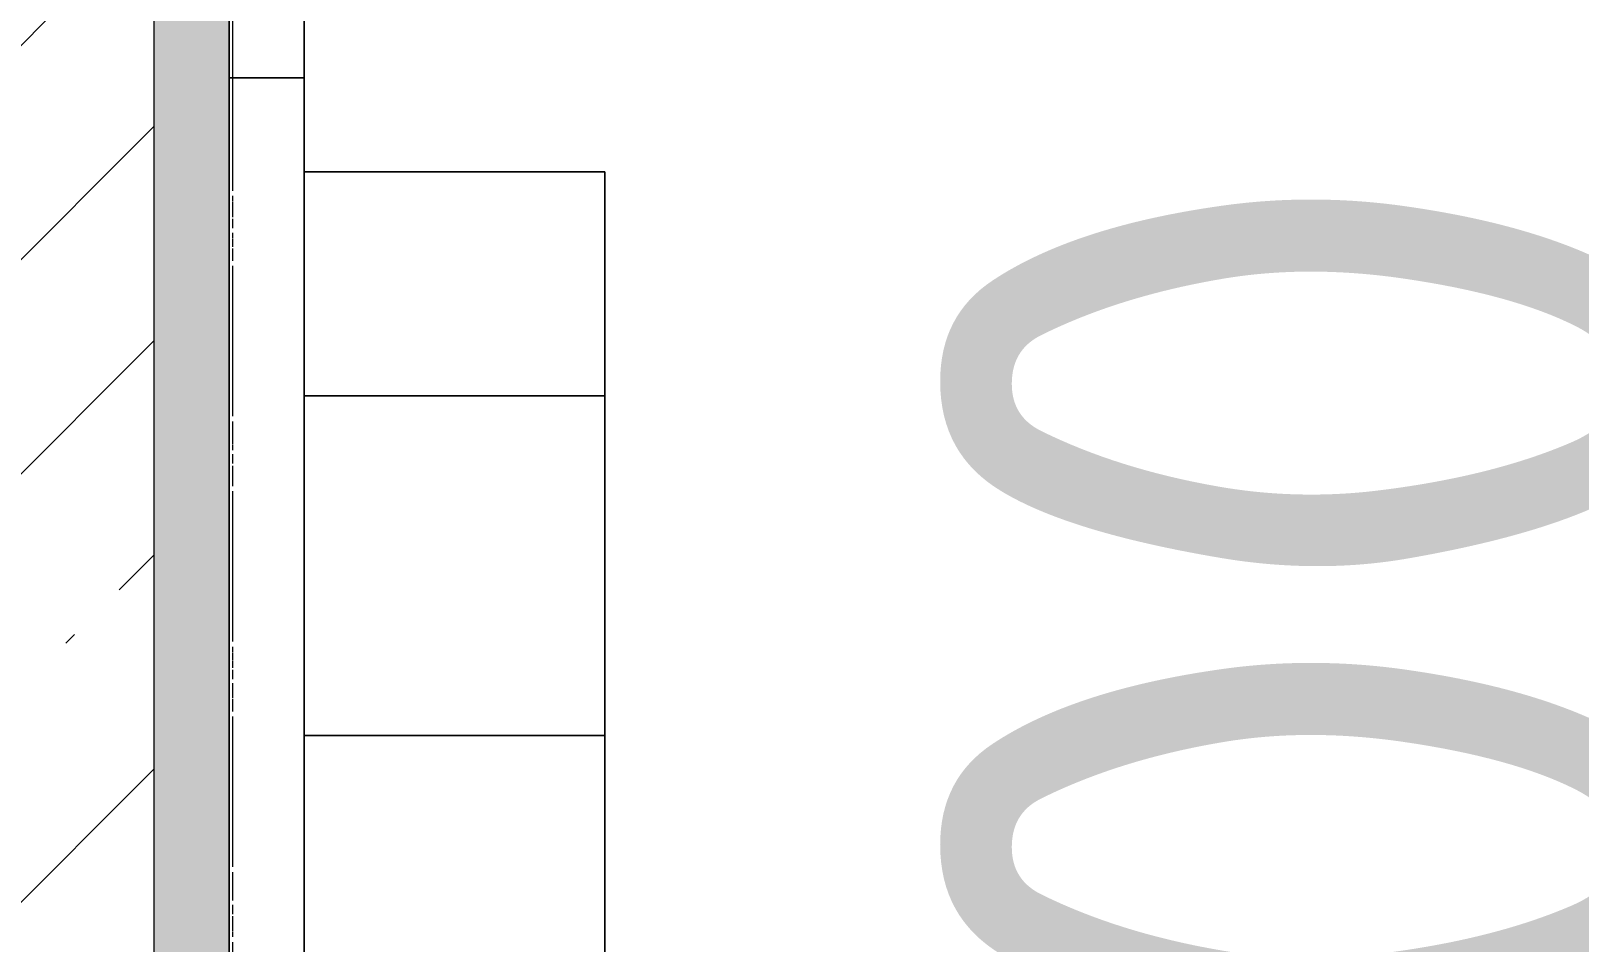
# Model space of a CAD drawing. Header units: millimetres. Extents: x 81494 to 296443, y -8553 to 29000.
# Drawn here: x 100767.2 to 101179.4, y 18524.5 to 18767 of the extents above; entities that cross this region are included whole.
import ezdxf

# ---------------------------------------------------------------- set-up
doc = ezdxf.new("R2010")
doc.units = ezdxf.units.MM
for name, color, linetype, lineweight in [('A-ANNO-DIMS', 7, 'Continuous', 9), ('A-ANNO-DIMS-100', 7, 'Continuous', 9), ('A-WALL', 7, 'Continuous', 9), ('I-WALL', 7, 'Continuous', 9)]:
    doc.layers.add(name, color=color, linetype=linetype, lineweight=lineweight)
for name, color, linetype, lineweight, true_color in [('A-WALL-1', 9, 'Continuous', 9, 0x808080), ('A-WALL-FNSH-1', 9, 'Continuous', 9, 0x808080), ('I-FURN-1', 9, 'Continuous', 9, 0x808080)]:
    doc.layers.add(name, color=color, linetype=linetype, lineweight=lineweight, true_color=true_color)
doc.styles.add('ISOCPEUR_1', font='isocpeur.ttf', dxfattribs={"width": 0.9, "height": 200})
doc.dimstyles.new('ISO-2_0_0_9К_Средний_округл2', dxfattribs={"dimscale": 304.8, "dimtxt": 199.196235, "dimasz": 0.492126, "dimexe": 0.393701, "dimexo": 0, "dimgap": 0, "dimtad": 1, "dimdec": 0, "dimrnd": 10, "dimzin": 0, "dimdsep": 46, "dimtxsty": 'ISOCPEUR_1', "dimblk1": 'OBLIQUE', "dimblk2": 'OBLIQUE', "dimsah": 1, "dimcen": 0.09, "dimdle": 0.393701, "dimazin": 0, "dimtfac": 1, "dimtdec": 4, "dimtix": 1, "dimtmove": 0, "dimatfit": 3, "dimfxl": 1, "dimtvp": 1, "dimtolj": 1, "dimtzin": 0, "dimarcsym": 2})

# ---------------------------------------------------------------- blocks, each defined once
blk = doc.blocks.new('Бизиборд лего - бизиборд 1_21б-32328682-План расстановки мебели и оборудования 1 этажа в осях 23_1-33')
at = {"layer": 'I-FURN-1'}
for p, q in [((675, 100), (525, 100)), ((525, 100), (525, 20)), ((525, 20), (525, 100)), ((525, 100), (675, 100)), ((675, 100), (584.63, 100)), ((584.63, 100), (584.63, 20)), ((584.63, 20), (584.63, 100)), ((584.63, 100), (675, 100)), ((675, 20), (675, 100)), ((675, 100), (675, 20)), ((935, 100), (675, 100)), ((675, 100), (935, 100)), ((500, 20), (0, 20)), ((475, 20), (500, 20)), ((1000, 20), (500, 20)), ((500, 20), (500, 0)), ((500, 0), (500, 20)), ((500, 20), (525, 20)), ((500, 0), (500, 20)), ((500, 20), (500, 0)), ((525, 20), (530, 20)), ((530, 20), (525, 20)), ((525, 20), (530, 20)), ((530, 20), (550, 20)), ((540, 20), (530, 20)), ((530, 20), (550, 20)), ((550, 20), (530, 20)), ((530, 20), (550, 20)), ((532.93, 20), (530, 20)), ((530, 20), (532.93, 20)), ((542.59, 20), (530, 20)), ((530, 20), (550, 20)), ((547.07, 20), (530, 20)), ((530, 20), (531.34, 20)), ((550, 20), (530, 20)), ((530, 20), (542.59, 20)), ((550, 20), (530, 20)), ((530, 20), (550, 20)), ((550, 20), (530, 20)), ((530, 20), (530.34, 20)), ((548.66, 20), (530, 20)), ((530, 20), (550, 20)), ((550, 20), (530, 20)), ((530, 20), (530.34, 20)), ((530.34, 20), (530, 20)), ((530, 20), (550, 20)), ((550, 20), (530, 20)), ((530, 20), (550, 20)), ((550, 20), (530, 20)), ((530, 20), (550, 20)), ((532.93, 20), (530, 20)), ((530, 20), (550, 20)), ((550, 20), (530, 20)), ((530, 20), (550, 20)), ((550, 20), (530, 20)), ((530, 20), (530.34, 20)), ((550, 20), (530, 20)), ((530, 20), (550, 20)), ((530.34, 20), (530, 20)), ((530, 20), (550, 20)), ((550, 20), (530, 20)), ((530, 20), (550, 20)), ((537.41, 20), (530, 20)), ((530, 20), (530.34, 20)), ((530.34, 20), (530, 20)), ((530, 20), (532.93, 20)), ((530.34, 20), (530, 20)), ((530, 20), (550, 20)), ((550, 20), (530, 20)), ((530, 20), (550, 20)), ((550, 20), (530, 20)), ((530, 20), (530.34, 20)), ((545, 20), (530, 20)), ((530, 20), (532.93, 20)), ((537.41, 20), (530, 20)), ((530, 20), (550, 20)), ((550, 20), (530, 20)), ((530.34, 20), (532.93, 20)), ((530.34, 20), (535, 20)), ((535, 20), (530.34, 20)), ((530.34, 20), (550, 20)), ((550, 20), (530.34, 20)), ((530.34, 20), (532.93, 20)), ((537.41, 20), (530.34, 20)), ((532.93, 20), (530.34, 20)), ((530.34, 20), (531.34, 20)), ((531.34, 20), (537.09, 20)), ((537.09, 20), (531.34, 20)), ((531.34, 20), (537.09, 20)), ((531.34, 20), (550, 20)), ((531.34, 20), (532.93, 20)), ((537.41, 20), (532.93, 20)), ((532.93, 20), (535, 20)), ((532.93, 20), (542.59, 20)), ((550, 20), (532.93, 20)), ((532.93, 20), (537.41, 20)), ((532.93, 20), (547.07, 20)), ((537.41, 20), (532.93, 20)), ((532.93, 20), (537.41, 20)), ((532.93, 20), (550, 20)), ((535, 20), (540, 20)), ((535, 20), (540, 20)), ((540, 20), (535, 20)), ((537.41, 20), (545, 20)), ((545, 20), (537.41, 20)), ((537.41, 20), (545, 20)), ((540, 20), (537.41, 20)), ((542.59, 20), (537.41, 20)), ((537.41, 20), (548.66, 20)), ((542.59, 20), (537.41, 20)), ((550, 20), (537.41, 20)), ((537.41, 20), (542.59, 20)), ((550, 20), (537.41, 20)), ((550, 20), (540, 20)), ((545, 20), (540, 20)), ((540, 20), (548.66, 20)), ((540, 20), (547.07, 20)), ((542.59, 20), (540, 20)), ((545, 20), (542.59, 20)), ((542.59, 20), (550, 20)), ((542.59, 20), (548.66, 20)), ((545, 20), (542.59, 20)), ((545, 20), (542.59, 20)), ((545, 20), (542.59, 20)), ((542.59, 20), (549.66, 20)), ((547.07, 20), (545, 20)), ((549.66, 20), (545, 20)), ((547.07, 20), (545, 20)), ((547.07, 20), (545, 20)), ((547.07, 20), (545, 20)), ((550, 20), (545, 20)), ((545.36, 20), (548.66, 20)), ((548.66, 20), (545.36, 20)), ((545.36, 20), (548.66, 20)), ((549.66, 20), (547.07, 20)), ((550, 20), (547.07, 20)), ((547.07, 20), (549.66, 20)), ((550, 20), (547.07, 20)), ((549.66, 20), (547.07, 20)), ((548.66, 20), (547.07, 20)), ((547.07, 20), (548.66, 20)), ((548.66, 20), (550, 20)), ((548.66, 20), (549.66, 20)), ((549.66, 20), (548.66, 20)), ((548.66, 20), (549.66, 20)), ((549.66, 20), (548.66, 20)), ((548.66, 20), (550, 20)), ((550, 20), (549.66, 20)), ((550, 20), (549.66, 20)), ((549.66, 20), (550, 20)), ((550, 20), (549.66, 20)), ((549.66, 20), (550, 20)), ((550, 20), (549.66, 20)), ((549.66, 20), (550, 20)), ((550, 20), (549.66, 20)), ((549.66, 20), (550, 20)), ((550, 20), (590, 20)), ((590, 20), (550, 20)), ((550, 20), (584.63, 20)), ((584.63, 20), (590, 20)), ((590, 20), (584.63, 20)), ((584.63, 20), (590, 20)), ((590, 20), (594.96, 20)), ((594.96, 20), (590, 20)), ((590, 20), (594.96, 20)), ((590.34, 20), (590, 20)), ((590, 20), (594.96, 20)), ((594.96, 20), (590, 20)), ((590, 20), (594.96, 20)), ((594.96, 20), (590, 20)), ((590, 20), (591.34, 20)), ((590.34, 20), (590, 20)), ((590, 20), (591.34, 20)), ((594.96, 20), (590, 20)), ((590, 20), (594.96, 20)), ((594.96, 20), (590, 20)), ((590, 20), (590.34, 20)), ((594.96, 20), (590, 20)), ((590, 20), (594.96, 20)), ((594.96, 20), (590, 20)), ((590, 20), (592.93, 20)), ((590.34, 20), (590, 20)), ((590, 20), (591.34, 20)), ((590.34, 20), (590, 20)), ((590, 20), (594.96, 20)), ((594.96, 20), (590, 20)), ((590, 20), (594.96, 20)), ((594.96, 20), (590, 20)), ((590, 20), (594.96, 20)), ((594.96, 20), (590, 20)), ((590, 20), (594.96, 20)), ((594.96, 20), (590, 20)), ((590, 20), (594.96, 20)), ((594.96, 20), (590, 20)), ((590, 20), (594.96, 20)), ((594.96, 20), (590, 20)), ((590, 20), (594.96, 20)), ((594.96, 20), (590, 20)), ((590, 20), (594.96, 20)), ((594.96, 20), (590, 20)), ((590, 20), (594.96, 20)), ((594.96, 20), (590, 20)), ((590, 20), (590.34, 20)), ((592.93, 20), (590, 20)), ((590, 20), (590.34, 20)), ((591.34, 20), (590, 20)), ((590, 20), (594.96, 20)), ((594.96, 20), (590, 20)), ((590, 20), (594.96, 20)), ((594.96, 20), (590, 20)), ((590, 20), (590.34, 20)), ((594.96, 20), (590, 20)), ((590, 20), (591.34, 20)), ((594.96, 20), (590, 20)), ((590, 20), (610, 20)), ((610, 20), (590, 20)), ((594.96, 20), (590.34, 20)), ((594.96, 20), (590.34, 20)), ((590.34, 20), (594.96, 20)), ((592.93, 20), (590.34, 20)), ((594.96, 20), (590.34, 20)), ((590.34, 20), (594.96, 20)), ((590.34, 20), (594.96, 20)), ((590.34, 20), (591.34, 20)), ((591.34, 20), (594.97, 20)), ((594.97, 20), (591.34, 20)), ((591.34, 20), (594.97, 20)), ((594.97, 20), (591.34, 20)), ((591.34, 20), (594.97, 20)), ((591.34, 20), (594.96, 20)), ((591.34, 20), (594.96, 20)), ((591.34, 20), (594.96, 20)), ((594.96, 20), (591.34, 20)), ((591.34, 20), (592.93, 20)), ((591.34, 20), (594.96, 20)), ((592.93, 20), (594.96, 20)), ((594.96, 20), (592.93, 20)), ((594.96, 20), (592.93, 20)), ((592.93, 20), (594.96, 20)), ((594.96, 20), (595, 20)), ((595, 20), (594.96, 20)), ((594.96, 20), (595, 20)), ((595, 20), (594.96, 20)), ((594.96, 20), (595, 20)), ((595, 20), (594.96, 20)), ((594.96, 20), (595, 20)), ((595, 20), (594.96, 20)), ((594.96, 20), (595, 20)), ((595, 20), (594.96, 20)), ((594.96, 20), (595, 20)), ((595, 20), (594.96, 20)), ((594.96, 20), (595, 20)), ((595, 20), (594.96, 20)), ((594.96, 20), (595, 20)), ((595, 20), (594.96, 20)), ((594.96, 20), (595, 20)), ((595, 20), (594.96, 20)), ((594.96, 20), (595, 20)), ((595, 20), (594.96, 20)), ((594.96, 20), (595, 20)), ((595, 20), (594.96, 20)), ((594.96, 20), (595, 20)), ((595, 20), (594.96, 20)), ((594.96, 20), (595, 20)), ((595, 20), (594.96, 20)), ((594.96, 20), (595, 20)), ((595, 20), (594.96, 20)), ((594.96, 20), (595, 20)), ((595, 20), (594.96, 20)), ((594.96, 20), (595, 20)), ((595, 20), (594.96, 20)), ((594.96, 20), (595, 20)), ((595, 20), (594.96, 20)), ((594.96, 20), (595, 20)), ((595, 20), (594.96, 20)), ((594.96, 20), (595, 20)), ((595, 20), (594.96, 20)), ((594.96, 20), (595, 20)), ((595, 20), (594.96, 20)), ((594.96, 20), (595, 20)), ((595, 20), (594.96, 20)), ((594.96, 20), (595, 20)), ((595, 20), (594.96, 20)), ((594.96, 20), (595, 20)), ((595, 20), (594.96, 20)), ((594.96, 20), (595, 20)), ((595, 20), (594.96, 20)), ((594.96, 20), (595, 20)), ((595, 20), (594.96, 20)), ((594.96, 20), (595, 20)), ((595, 20), (594.96, 20)), ((595, 20), (599.1, 20)), ((599.1, 20), (595, 20)), ((595, 20), (599.1, 20)), ((599.1, 20), (595, 20)), ((595, 20), (599.1, 20)), ((595, 20), (610, 20)), ((610, 20), (595, 20)), ((595, 20), (602.59, 20)), ((610, 20), (595, 20)), ((595, 20), (610, 20)), ((610, 20), (595, 20)), ((595, 20), (600, 20)), ((610, 20), (595, 20)), ((595, 20), (600, 20)), ((600, 20), (595, 20)), ((595, 20), (610, 20)), ((597.41, 20), (595, 20)), ((595, 20), (610, 20)), ((610, 20), (595, 20)), ((595, 20), (610, 20)), ((610, 20), (595, 20)), ((595, 20), (610, 20)), ((610, 20), (595, 20)), ((595, 20), (609.66, 20)), ((597.41, 20), (595, 20)), ((595, 20), (597.41, 20)), ((602.59, 20), (595, 20)), ((595, 20), (600, 20)), ((600, 20), (595, 20)), ((595, 20), (610, 20)), ((610, 20), (595, 20)), ((595, 20), (600, 20)), ((605, 20), (595, 20)), ((595, 20), (610, 20)), ((610, 20), (595, 20)), ((595, 20), (610, 20)), ((610, 20), (595, 20)), ((595, 20), (610, 20)), ((610, 20), (595, 20)), ((595, 20), (610, 20)), ((610, 20), (595, 20)), ((595, 20), (610, 20)), ((610, 20), (595, 20)), ((595, 20), (602.59, 20)), ((605, 20), (595, 20)), ((595, 20), (597.41, 20)), ((600, 20), (595, 20)), ((595, 20), (600, 20)), ((600, 20), (595, 20)), ((595, 20), (610, 20)), ((610, 20), (595, 20)), ((595, 20), (610, 20)), ((610, 20), (595, 20)), ((595, 20), (597.41, 20)), ((600, 20), (595, 20)), ((595, 20), (610, 20)), ((610, 20), (595, 20)), ((610, 20), (597.41, 20)), ((602.59, 20), (597.41, 20)), ((597.41, 20), (605, 20)), ((597.41, 20), (600, 20)), ((597.41, 20), (608.66, 20)), ((600, 20), (602.59, 20)), ((602.59, 20), (600, 20)), ((600, 20), (602.59, 20)), ((602.59, 20), (600, 20)), ((600, 20), (602.59, 20)), ((600, 20), (605, 20)), ((600, 20), (605, 20)), ((602.59, 20), (600, 20)), ((600, 20), (609.66, 20)), ((608.66, 20), (600, 20)), ((600, 20), (607.07, 20)), ((600, 20), (610, 20)), ((602.59, 20), (600, 20)), ((600, 20), (605, 20)), ((602.59, 20), (600, 20)), ((608.66, 20), (600, 20)), ((602.59, 20), (610, 20)), ((605, 20), (602.59, 20)), ((610, 20), (602.59, 20)), ((607.07, 20), (602.59, 20)), ((602.59, 20), (608.66, 20)), ((610, 20), (602.59, 20)), ((607.07, 20), (602.59, 20)), ((603.23, 20), (608.66, 20)), ((608.66, 20), (603.23, 20)), ((603.23, 20), (608.66, 20)), ((608.66, 20), (603.23, 20)), ((603.23, 20), (608.66, 20)), ((605, 20), (608.66, 20)), ((605, 20), (607.07, 20)), ((610, 20), (605, 20)), ((605, 20), (610, 20)), ((608.66, 20), (605, 20)), ((610, 20), (605, 20)), ((605, 20), (609.66, 20)), ((607.07, 20), (608.66, 20)), ((610, 20), (607.07, 20)), ((607.07, 20), (609.66, 20)), ((608.66, 20), (607.07, 20)), ((608.66, 20), (610, 20)), ((608.66, 20), (609.66, 20)), ((610, 20), (608.66, 20)), ((609.66, 20), (608.66, 20)), ((608.66, 20), (610, 20)), ((609.66, 20), (608.66, 20)), ((608.66, 20), (609.66, 20)), ((609.66, 20), (608.66, 20)), ((609.66, 20), (610, 20)), ((609.66, 20), (610, 20)), ((609.66, 20), (610, 20)), ((609.66, 20), (610, 20)), ((610, 20), (609.66, 20)), ((609.66, 20), (610, 20)), ((610, 20), (609.66, 20)), ((609.66, 20), (610, 20)), ((610, 20), (609.66, 20)), ((610, 20), (650, 20)), ((650, 20), (610, 20)), ((610, 20), (650, 20)), ((650, 20), (610, 20)), ((610, 20), (650, 20)), ((650, 20), (652.83, 20)), ((652.83, 20), (650, 20)), ((650, 20), (652.83, 20)), ((652.83, 20), (650, 20)), ((650, 20), (652.83, 20)), ((652.83, 20), (650, 20)), ((650, 20), (652.83, 20)), ((652.83, 20), (650, 20)), ((650, 20), (651.34, 20)), ((652.83, 20), (650, 20)), ((650, 20), (652.83, 20)), ((652.83, 20), (650, 20)), ((650, 20), (652.83, 20)), ((652.83, 20), (650, 20)), ((650, 20), (652.83, 20)), ((652.83, 20), (650, 20)), ((650, 20), (652.83, 20)), ((652.83, 20), (650, 20)), ((650, 20), (650.34, 20)), ((651.34, 20), (650, 20)), ((650, 20), (651.34, 20)), ((651.34, 20), (650, 20)), ((650, 20), (652.83, 20)), ((650.34, 20), (650, 20)), ((650, 20), (652.83, 20)), ((652.83, 20), (650, 20)), ((650, 20), (651.34, 20)), ((652.83, 20), (650, 20)), ((650, 20), (652.83, 20)), ((652.83, 20), (650, 20)), ((650, 20), (652.83, 20)), ((652.83, 20), (650, 20)), ((650, 20), (652.83, 20)), ((652.83, 20), (650, 20)), ((650, 20), (652.83, 20)), ((651.34, 20), (650, 20)), ((650, 20), (652.83, 20)), ((652.83, 20), (650, 20)), ((650, 20), (652.83, 20)), ((652.83, 20), (650, 20)), ((650, 20), (650.34, 20)), ((650.34, 20), (650, 20)), ((650, 20), (650.34, 20)), ((651.34, 20), (650, 20)), ((650, 20), (652.83, 20)), ((652.83, 20), (650, 20)), ((650, 20), (652.83, 20)), ((652.83, 20), (650, 20)), ((650, 20), (652.83, 20)), ((652.83, 20), (650, 20)), ((650, 20), (652.83, 20)), ((652.83, 20), (650, 20)), ((650, 20), (670, 20)), ((670, 20), (650, 20)), ((650.34, 20), (652.83, 20)), ((652.83, 20), (650.34, 20)), ((650.34, 20), (652.83, 20)), ((651.34, 20), (650.34, 20)), ((650.34, 20), (652.83, 20)), ((651.34, 20), (652.85, 20)), ((652.85, 20), (651.34, 20)), ((651.34, 20), (652.85, 20)), ((652.85, 20), (651.34, 20)), ((651.34, 20), (652.85, 20)), ((651.34, 20), (652.83, 20)), ((652.83, 20), (651.34, 20)), ((651.34, 20), (652.83, 20)), ((652.83, 20), (651.34, 20)), ((651.34, 20), (652.83, 20)), ((652.83, 20), (651.34, 20)), ((652.83, 20), (651.34, 20)), ((652.83, 20), (651.34, 20)), ((652.83, 20), (652.93, 20)), ((652.93, 20), (652.83, 20)), ((652.83, 20), (652.93, 20)), ((652.93, 20), (652.83, 20)), ((652.83, 20), (652.93, 20)), ((652.93, 20), (652.83, 20)), ((652.83, 20), (652.93, 20)), ((652.93, 20), (652.83, 20)), ((652.83, 20), (652.93, 20)), ((652.93, 20), (652.83, 20)), ((652.83, 20), (652.93, 20)), ((652.93, 20), (652.83, 20)), ((652.83, 20), (652.93, 20)), ((652.93, 20), (652.83, 20)), ((652.83, 20), (652.93, 20)), ((652.93, 20), (652.83, 20)), ((652.83, 20), (652.93, 20)), ((652.93, 20), (652.83, 20)), ((652.83, 20), (652.93, 20)), ((652.93, 20), (652.83, 20)), ((652.83, 20), (652.93, 20)), ((652.93, 20), (652.83, 20)), ((652.83, 20), (652.93, 20)), ((652.93, 20), (652.83, 20)), ((652.83, 20), (652.93, 20)), ((652.93, 20), (652.83, 20)), ((652.83, 20), (652.93, 20)), ((652.93, 20), (652.83, 20)), ((652.83, 20), (652.93, 20)), ((652.93, 20), (652.83, 20)), ((652.83, 20), (652.93, 20)), ((652.93, 20), (652.83, 20)), ((652.83, 20), (652.93, 20)), ((652.93, 20), (652.83, 20)), ((652.83, 20), (652.93, 20)), ((652.93, 20), (652.83, 20)), ((652.83, 20), (652.93, 20)), ((652.93, 20), (652.83, 20)), ((652.83, 20), (652.93, 20)), ((652.93, 20), (652.83, 20)), ((652.83, 20), (652.93, 20)), ((652.93, 20), (652.83, 20)), ((652.83, 20), (652.93, 20)), ((652.93, 20), (652.83, 20)), ((652.83, 20), (652.93, 20)), ((652.93, 20), (652.83, 20)), ((652.83, 20), (652.93, 20)), ((652.93, 20), (652.83, 20)), ((652.83, 20), (652.93, 20)), ((652.93, 20), (652.83, 20)), ((652.83, 20), (652.93, 20)), ((652.93, 20), (652.83, 20)), ((652.93, 20), (656.98, 20)), ((656.98, 20), (652.93, 20)), ((652.93, 20), (656.98, 20)), ((656.98, 20), (652.93, 20)), ((652.93, 20), (656.98, 20)), ((652.93, 20), (667.07, 20)), ((662.59, 20), (652.93, 20)), ((652.93, 20), (670, 20)), ((670, 20), (652.93, 20)), ((652.93, 20), (670, 20)), ((670, 20), (652.93, 20)), ((652.93, 20), (662.59, 20)), ((665, 20), (652.93, 20)), ((652.93, 20), (655, 20)), ((655, 20), (652.93, 20)), ((652.93, 20), (665, 20)), ((670, 20), (652.93, 20)), ((652.93, 20), (670, 20)), ((670, 20), (652.93, 20)), ((652.93, 20), (670, 20)), ((670, 20), (652.93, 20)), ((652.93, 20), (670, 20)), ((670, 20), (652.93, 20)), ((652.93, 20), (655, 20)), ((669.66, 20), (652.93, 20)), ((652.93, 20), (655, 20)), ((657.41, 20), (652.93, 20)), ((652.93, 20), (657.41, 20)), ((665, 20), (652.93, 20)), ((652.93, 20), (670, 20)), ((670, 20), (652.93, 20)), ((652.93, 20), (669.66, 20)), ((660, 20), (652.93, 20)), ((652.93, 20), (670, 20)), ((655, 20), (652.93, 20)), ((652.93, 20), (670, 20)), ((670, 20), (652.93, 20)), ((652.93, 20), (670, 20)), ((670, 20), (652.93, 20)), ((652.93, 20), (660, 20)), ((655, 20), (652.93, 20)), ((652.93, 20), (670, 20)), ((670, 20), (652.93, 20)), ((652.93, 20), (655, 20)), ((670, 20), (652.93, 20)), ((652.93, 20), (670, 20)), ((665, 20), (652.93, 20)), ((652.93, 20), (667.07, 20)), ((657.41, 20), (652.93, 20)), ((652.93, 20), (670, 20)), ((670, 20), (652.93, 20)), ((652.93, 20), (667.07, 20)), ((670, 20), (652.93, 20)), ((652.93, 20), (670, 20)), ((662.59, 20), (652.93, 20)), ((652.93, 20), (670, 20)), ((670, 20), (652.93, 20)), ((655, 20), (662.59, 20)), ((665, 20), (655, 20)), ((655, 20), (657.41, 20)), ((655, 20), (657.41, 20)), ((670, 20), (655, 20)), ((670, 20), (655, 20)), ((655, 20), (657.41, 20)), ((657.41, 20), (660, 20)), ((660, 20), (657.41, 20)), ((657.41, 20), (660, 20)), ((660, 20), (657.41, 20)), ((657.41, 20), (660, 20)), ((657.41, 20), (660, 20)), ((657.41, 20), (660, 20)), ((669.66, 20), (657.41, 20)), ((657.41, 20), (665, 20)), ((657.41, 20), (660, 20)), ((662.59, 20), (657.41, 20)), ((660, 20), (668.66, 20)), ((660, 20), (670, 20)), ((670, 20), (660, 20)), ((660, 20), (670, 20)), ((660, 20), (670, 20)), ((661.11, 20), (665, 20)), ((665, 20), (661.11, 20)), ((661.11, 20), (665, 20)), ((665, 20), (661.11, 20)), ((661.11, 20), (665, 20)), ((670, 20), (662.59, 20)), ((662.59, 20), (665, 20)), ((662.59, 20), (670, 20)), ((670, 20), (662.59, 20)), ((670, 20), (662.59, 20)), ((665, 20), (670, 20)), ((670, 20), (665, 20)), ((670, 20), (665, 20)), ((665, 20), (670, 20)), ((665, 20), (670, 20)), ((670, 20), (665, 20)), ((670, 20), (665, 20)), ((665.25, 20), (668.66, 20)), ((668.66, 20), (665.25, 20)), ((665.25, 20), (668.66, 20)), ((668.66, 20), (665.25, 20)), ((665.25, 20), (668.66, 20)), ((667.07, 20), (670, 20)), ((667.07, 20), (668.66, 20)), ((667.07, 20), (670, 20)), ((668.66, 20), (670, 20)), ((668.66, 20), (670, 20)), ((670, 20), (669.66, 20)), ((670, 20), (669.66, 20)), ((669.66, 20), (670, 20)), ((670, 20), (675, 20)), ((675, 20), (670, 20)), ((670, 20), (675, 20)), ((675, 20), (670, 20)), ((670, 20), (675, 20)), ((675, 20), (710, 20)), ((710, 20), (675, 20)), ((675, 20), (710, 20)), ((710, 20), (730, 20)), ((730, 20), (710, 20)), ((710, 20), (730, 20)), ((730, 20), (710, 20)), ((710, 20), (717.41, 20)), ((715, 20), (710, 20)), ((710, 20), (727.07, 20)), ((725, 20), (710, 20)), ((710, 20), (730, 20)), ((730, 20), (710, 20)), ((710, 20), (730, 20)), ((730, 20), (710, 20)), ((710, 20), (730, 20)), ((730, 20), (710, 20)), ((710, 20), (730, 20)), ((730, 20), (710, 20)), ((710, 20), (730, 20)), ((730, 20), (710, 20)), ((710, 20), (729.66, 20)), ((710.34, 20), (710, 20)), ((710, 20), (710.34, 20)), ((730, 20), (710, 20)), ((710, 20), (730, 20)), ((730, 20), (710, 20)), ((710, 20), (720, 20)), ((717.41, 20), (710, 20)), ((710, 20), (730, 20)), ((712.93, 20), (710, 20)), ((710, 20), (730, 20)), ((730, 20), (710, 20)), ((710, 20), (730, 20)), ((725, 20), (710, 20)), ((710, 20), (730, 20)), ((730, 20), (710, 20)), ((710, 20), (710.34, 20)), ((725, 20), (710, 20)), ((710, 20), (730, 20)), ((715, 20), (710, 20)), ((710, 20), (725, 20)), ((711.34, 20), (710, 20)), ((710, 20), (710.34, 20)), ((730, 20), (710, 20)), ((710, 20), (730, 20)), ((722.59, 20), (710, 20)), ((710, 20), (722.59, 20)), ((730, 20), (710, 20)), ((710, 20), (730, 20)), ((720, 20), (710, 20)), ((710, 20), (730, 20)), ((730, 20), (710, 20)), ((710, 20), (730, 20)), ((730, 20), (710, 20)), ((710, 20), (730, 20)), ((730, 20), (710, 20)), ((711.34, 20), (710.34, 20)), ((710.34, 20), (711.34, 20)), ((710.34, 20), (711.34, 20)), ((710.34, 20), (711.34, 20)), ((711.34, 20), (718.99, 20)), ((718.99, 20), (711.34, 20)), ((711.34, 20), (718.99, 20)), ((730, 20), (711.34, 20)), ((711.34, 20), (712.93, 20)), ((711.34, 20), (712.93, 20)), ((720, 20), (711.34, 20)), ((711.34, 20), (712.93, 20)), ((712.93, 20), (730, 20)), ((728.66, 20), (712.93, 20)), ((712.93, 20), (730, 20)), ((712.93, 20), (715, 20)), ((717.41, 20), (715, 20)), ((730, 20), (715, 20)), ((715, 20), (717.41, 20)), ((717.41, 20), (730, 20)), ((730, 20), (717.41, 20)), ((730, 20), (717.41, 20)), ((717.41, 20), (720, 20)), ((720, 20), (722.59, 20)), ((722.59, 20), (720, 20)), ((720, 20), (722.59, 20)), ((720, 20), (730, 20)), ((722.59, 20), (720, 20)), ((720, 20), (722.59, 20)), ((730, 20), (720, 20)), ((725, 20), (722.59, 20)), ((722.59, 20), (730, 20)), ((727.07, 20), (722.59, 20)), ((722.59, 20), (730, 20)), ((723.13, 20), (727.07, 20)), ((727.07, 20), (723.13, 20)), ((723.13, 20), (727.07, 20)), ((727.07, 20), (725, 20)), ((728.66, 20), (725, 20)), ((730, 20), (725, 20)), ((725, 20), (727.07, 20)), ((728.66, 20), (725, 20)), ((727.07, 20), (728.66, 20)), ((730, 20), (727.07, 20)), ((727.07, 20), (730, 20)), ((730, 20), (727.07, 20)), ((727.26, 20), (728.66, 20)), ((728.66, 20), (727.26, 20)), ((727.26, 20), (728.66, 20)), ((728.66, 20), (729.66, 20)), ((730, 20), (728.66, 20)), ((730, 20), (728.66, 20)), ((730, 20), (728.66, 20)), ((729.66, 20), (730, 20)), ((729.66, 20), (730, 20)), ((730, 20), (770, 20)), ((770, 20), (730, 20)), ((730, 20), (770, 20)), ((0, 0), (500, 0)), ((500, 0), (1000, 0)), ((550, 0), (530, 0)), ((530, 0), (550, 0)), ((550, 0), (530, 0)), ((530, 0), (550, 0)), ((530.34, 0), (530, 0)), ((530, 0), (550, 0)), ((550, 0), (530, 0)), ((530, 0), (535, 0)), ((535, 0), (530, 0)), ((530, 0), (530.34, 0)), ((530.34, 0), (530, 0)), ((530, 0), (535, 0)), ((550, 0), (530, 0)), ((530, 0), (550, 0)), ((531.34, 0), (530.34, 0)), ((530.34, 0), (550, 0)), ((531.34, 0), (530.34, 0)), ((535, 0), (531.34, 0)), ((532.93, 0), (531.34, 0)), ((535, 0), (532.93, 0)), ((550, 0), (535, 0)), ((535, 0), (550, 0)), ((547.07, 0), (535, 0)), ((537.41, 0), (535, 0)), ((535, 0), (537.41, 0)), ((540, 0), (537.41, 0)), ((537.41, 0), (540, 0)), ((548.66, 0), (540, 0)), ((540, 0), (542.59, 0)), ((542.59, 0), (545, 0)), ((545, 0), (547.07, 0)), ((550, 0), (547.07, 0)), ((547.07, 0), (548.66, 0)), ((549.66, 0), (548.66, 0)), ((548.66, 0), (549.66, 0)), ((550, 0), (549.66, 0)), ((549.66, 0), (550, 0)), ((594.96, 0), (590, 0)), ((590, 0), (594.96, 0)), ((594.96, 0), (590, 0)), ((590, 0), (594.96, 0)), ((594.96, 0), (590, 0)), ((590, 0), (594.96, 0)), ((594.96, 0), (590, 0)), ((590, 0), (594.96, 0)), ((590.34, 0), (590, 0)), ((590, 0), (594.96, 0)), ((590.34, 0), (590, 0)), ((590, 0), (590.34, 0)), ((610, 0), (590, 0)), ((590, 0), (610, 0)), ((591.34, 0), (590.34, 0)), ((591.34, 0), (590.34, 0)), ((590.34, 0), (591.34, 0)), ((594.96, 0), (591.34, 0)), ((592.93, 0), (591.34, 0)), ((591.34, 0), (592.93, 0)), ((594.96, 0), (592.93, 0)), ((592.93, 0), (594.96, 0)), ((595, 0), (594.96, 0)), ((594.96, 0), (595, 0)), ((595, 0), (594.96, 0)), ((594.96, 0), (595, 0)), ((595, 0), (594.96, 0)), ((594.96, 0), (595, 0)), ((595, 0), (594.96, 0)), ((594.96, 0), (595, 0)), ((595, 0), (594.96, 0)), ((594.96, 0), (595, 0)), ((595, 0), (594.96, 0)), ((594.96, 0), (595, 0)), ((610, 0), (595, 0)), ((595, 0), (610, 0)), ((608.66, 0), (595, 0)), ((595, 0), (609.66, 0)), ((597.41, 0), (595, 0)), ((595, 0), (610, 0)), ((610, 0), (595, 0)), ((595, 0), (608.66, 0)), ((610, 0), (595, 0)), ((595, 0), (609.66, 0)), ((597.41, 0), (595, 0)), ((595, 0), (597.41, 0)), ((607.07, 0), (597.41, 0)), ((602.59, 0), (597.41, 0)), ((597.41, 0), (600, 0)), ((600, 0), (607.07, 0)), ((605, 0), (602.59, 0)), ((607.07, 0), (605, 0)), ((608.66, 0), (607.07, 0)), ((608.66, 0), (607.07, 0)), ((607.07, 0), (610, 0)), ((610, 0), (608.66, 0)), ((609.66, 0), (608.66, 0)), ((608.66, 0), (610, 0)), ((609.66, 0), (608.66, 0)), ((609.66, 0), (610, 0)), ((610, 0), (609.66, 0)), ((609.66, 0), (610, 0)), ((610, 0), (609.66, 0)), ((652.83, 0), (650, 0)), ((650, 0), (652.83, 0)), ((652.83, 0), (650, 0)), ((650, 0), (652.83, 0)), ((652.83, 0), (650, 0)), ((650, 0), (652.83, 0)), ((650.34, 0), (650, 0)), ((650, 0), (652.83, 0)), ((652.83, 0), (650, 0)), ((650, 0), (652.83, 0)), ((651.34, 0), (650, 0)), ((650, 0), (650.34, 0)), ((670, 0), (650, 0)), ((650, 0), (670, 0)), ((652.83, 0), (650.34, 0)), ((650.34, 0), (652.83, 0)), ((652.83, 0), (651.34, 0)), ((652.93, 0), (652.83, 0)), ((652.83, 0), (652.93, 0)), ((652.93, 0), (652.83, 0)), ((652.83, 0), (652.93, 0)), ((652.93, 0), (652.83, 0)), ((652.83, 0), (652.93, 0)), ((652.93, 0), (652.83, 0)), ((652.83, 0), (652.93, 0)), ((652.93, 0), (652.83, 0)), ((652.83, 0), (652.93, 0)), ((652.93, 0), (652.83, 0)), ((652.83, 0), (652.93, 0)), ((670, 0), (652.93, 0)), ((652.93, 0), (668.66, 0)), ((670, 0), (652.93, 0)), ((652.93, 0), (670, 0)), ((668.66, 0), (652.93, 0)), ((652.93, 0), (662.59, 0)), ((660, 0), (652.93, 0)), ((652.93, 0), (660, 0)), ((670, 0), (652.93, 0)), ((652.93, 0), (670, 0)), ((655, 0), (652.93, 0)), ((652.93, 0), (655, 0)), ((662.59, 0), (655, 0)), ((655, 0), (657.41, 0)), ((657.41, 0), (660, 0)), ((670, 0), (660, 0)), ((660, 0), (665, 0)), ((660, 0), (662.59, 0)), ((662.59, 0), (665, 0)), ((668.66, 0), (662.59, 0)), ((662.59, 0), (670, 0)), ((665, 0), (670, 0)), ((665, 0), (670, 0)), ((668.66, 0), (670, 0)), ((669.66, 0), (668.66, 0)), ((669.66, 0), (668.66, 0)), ((670, 0), (669.66, 0)), ((670, 0), (669.66, 0)), ((730, 0), (710, 0)), ((710, 0), (715, 0)), ((730, 0), (710, 0)), ((710, 0), (711.34, 0)), ((710.34, 0), (710, 0)), ((710, 0), (710.34, 0)), ((711.34, 0), (710, 0)), ((710, 0), (710.34, 0)), ((730, 0), (710, 0)), ((710, 0), (710.34, 0)), ((720, 0), (710, 0)), ((710, 0), (710.34, 0)), ((730, 0), (710, 0)), ((710, 0), (730, 0)), ((711.34, 0), (710.34, 0)), ((710.34, 0), (711.34, 0)), ((710.34, 0), (711.34, 0)), ((710.34, 0), (730, 0)), ((710.34, 0), (722.59, 0)), ((711.34, 0), (730, 0)), ((730, 0), (711.34, 0)), ((711.34, 0), (715, 0)), ((725, 0), (711.34, 0)), ((711.34, 0), (712.93, 0)), ((712.93, 0), (715, 0)), ((715, 0), (729.66, 0)), ((715, 0), (722.59, 0)), ((715, 0), (717.41, 0)), ((717.41, 0), (720, 0)), ((720, 0), (722.59, 0)), ((722.59, 0), (720, 0)), ((722.59, 0), (725, 0)), ((722.59, 0), (725, 0)), ((727.07, 0), (722.59, 0)), ((722.59, 0), (725, 0)), ((725, 0), (727.07, 0)), ((730, 0), (725, 0)), ((725, 0), (727.07, 0)), ((725, 0), (727.07, 0)), ((727.07, 0), (728.66, 0)), ((727.07, 0), (728.66, 0)), ((729.66, 0), (727.07, 0)), ((727.07, 0), (728.66, 0)), ((728.66, 0), (730, 0)), ((728.66, 0), (730, 0)), ((728.66, 0), (729.66, 0)), ((729.66, 0), (730, 0)), ((730, 0), (729.66, 0)), ((729.66, 0), (730, 0))]:
    blk.add_line(p, q, dxfattribs=at)
blk = doc.blocks.new('DIMBLOCK55-План расстановки мебели и оборудования 1 этажа в осях 23_1-33')
at = {"layer": 'A-ANNO-DIMS-100'}
for p, q in [((101270.62, 19374.5), (101270.62, 17631)), ((100920, 19254.5), (101390.62, 19254.5)), ((101270.62, 19254.5), (100920, 19254.5)), ((101376.69, 17751), (101150.62, 17751)), ((101270.62, 17751), (101376.69, 17751))]:
    blk.add_line(p, q, dxfattribs=at)
at = {"layer": 'A-ANNO-DIMS-100', "lineweight": 20}
for p, q in [((101270.62, 19254.5), (101195.62, 19329.5)), ((101270.62, 19254.5), (101345.62, 19179.5)), ((101270.62, 17751), (101195.62, 17826)), ((101270.62, 17751), (101345.62, 17676))]:
    blk.add_line(p, q, dxfattribs=at)
at = {"layer": 'A-ANNO-DIMS-100', "color": 0, "insert": (101009.33, 18267.16), "char_height": 200, "width": 565.4109, "attachment_point": 1, "rotation": 90, "line_spacing_factor": 1.149209, "style": 'ISOCPEUR_1'}
blk.add_mtext('1500', dxfattribs=at)
blk = doc.blocks.new('_Oblique')
at = {"color": 0, "linetype": 'ByBlock', "lineweight": -2}
blk.add_line((-0.5, -0.5), (0.5, 0.5), dxfattribs=at)

msp = doc.modelspace()

# ---------------------------------------------------------------- hatches: boundary and pattern name
at = {"layer": 'I-WALL'}
h = msp.add_hatch(dxfattribs=at)
h.set_pattern_fill('FP_2', color=256, style=0, pattern_type=2)
h.set_pattern_definition([(45, (0, 0), (-57.024626, 57.024626), []), (45, (57.025, 0), (-57.024626, 57.024626), [100.806, -20.161, 3.353, -16.808])])
h.paths.add_polyline_path([(100800, 17750), (100800, 21400), (100580, 21400), (100580, 17750), (100644.79, 17750)])
h = msp.add_hatch(dxfattribs=at)
h.set_pattern_fill('FP_67', color=256, style=0, pattern_type=2)
h.set_pattern_definition([(0, (0, 0), (121.92, 30.48), [10.058, -81.382, 10.058, -81.382, -487.68]), (0, (0, 0), (121.92, 30.48), [-182.88, 10.058, -172.822, 10.058, -81.382, -213.36]), (0, (0, 0), (121.92, 30.48), [-457.2, 10.058, -50.902, 10.058, -142.342]), (120, (45.72, 15.24), (-87.356454, 90.345817), [10.058, -81.382, 10.058, -81.382, -487.68]), (120, (45.72, 15.24), (-87.356454, 90.345817), [-182.88, 10.058, -172.822, 10.058, -81.382, -213.36]), (120, (45.72, 15.24), (-87.356454, 90.345817), [-457.2, 10.058, -50.902, 10.058, -142.342]), (240, (60.96, 76.2), (-34.563546, -120.825817), [10.058, -81.382, 10.058, -81.382, -487.68]), (240, (60.96, 76.2), (-34.563546, -120.825817), [-182.88, 10.058, -172.822, 10.058, -81.382, -213.36]), (240, (60.96, 76.2), (-34.563546, -120.825817), [-457.2, 10.058, -50.902, 10.058, -142.342])])
h.paths.add_polyline_path([(100816.36, 17750), (100820, 17750), (100820, 20791.5), (100800, 20791.5), (100800, 17750)])

# ---------------------------------------------------------------- linework, layer by layer
at = {"layer": 'A-WALL'}
for p, q in [((100820, 18724.5), (100820, 18783.56)), ((100820, 18717.41), (100820, 18723.16)), ((100820, 18709.5), (100820, 18717.09)), ((100820, 18705.84), (100820, 18709.14)), ((100820, 18664.5), (100820, 18704.5)), ((100820, 18659.53), (100820, 18663.16)), ((100820, 18655.4), (100820, 18659.5)), ((100820, 18651.91), (100820, 18654.5)), ((100820, 18645.84), (100820, 18651.27)), ((100820, 18604.5), (100820, 18644.5)), ((100820, 18601.65), (100820, 18603.16)), ((100820, 18597.52), (100820, 18601.57)), ((100820, 18594.5), (100820, 18597.09)), ((100820, 18589.5), (100820, 18593.39)), ((100820, 18585.84), (100820, 18589.25)), ((100820, 18544.5), (100820, 18584.5)), ((100820, 18535.51), (100820, 18543.16)), ((100820, 18531.91), (100820, 18534.5)), ((100820, 18527.43), (100820, 18531.37)), ((100820, 18525.84), (100820, 18527.24)), ((100820, 18484.5), (100820, 18524.5))]:
    msp.add_line(p, q, dxfattribs=at)
at = {"layer": 'A-WALL-1'}
msp.add_line((100800, 21400), (100800, 17530), dxfattribs=at)
at = {"layer": 'A-WALL-FNSH-1'}
for p, q in [((100821, 18724.48), (100821, 18783.56)), ((100821, 18721.57), (100821, 18723.08)), ((100821, 18719.5), (100821, 18721.47)), ((100821, 18717.41), (100821, 18719.38)), ((100821, 18714.5), (100821, 18716.96)), ((100821, 18711.91), (100821, 18713.28)), ((100821, 18709.5), (100821, 18711.79)), ((100821, 18707.43), (100821, 18709.14)), ((100821, 18705.84), (100821, 18707.35)), ((100821, 18664.48), (100821, 18704.5)), ((100821, 18661.57), (100821, 18663.08)), ((100821, 18659.53), (100821, 18661.47)), ((100821, 18657.09), (100821, 18659.38)), ((100821, 18655.4), (100821, 18656.96)), ((100821, 18651.91), (100821, 18654.37)), ((100821, 18649.5), (100821, 18651.27)), ((100821, 18647.43), (100821, 18649.4)), ((100821, 18645.84), (100821, 18647.35)), ((100821, 18604.48), (100821, 18644.5)), ((100821, 18601.65), (100821, 18603.08)), ((100821, 18599.5), (100821, 18601.47)), ((100821, 18597.52), (100821, 18599.38)), ((100821, 18594.5), (100821, 18596.96)), ((100821, 18591.91), (100821, 18593.39)), ((100821, 18589.5), (100821, 18591.79)), ((100821, 18587.43), (100821, 18589.25)), ((100821, 18585.84), (100821, 18587.35)), ((100821, 18544.48), (100821, 18584.5)), ((100821, 18541.57), (100821, 18543.08)), ((100821, 18539.5), (100821, 18541.47)), ((100821, 18537.09), (100821, 18539.38)), ((100821, 18535.51), (100821, 18536.96)), ((100821, 18531.91), (100821, 18534.37)), ((100821, 18529.5), (100821, 18531.37)), ((100821, 18527.43), (100821, 18529.4)), ((100821, 18525.84), (100821, 18527.24)), ((100821, 18484.48), (100821, 18524.5))]:
    msp.add_line(p, q, dxfattribs=at)

# ---------------------------------------------------------------- block references
at = {"layer": 'I-FURN-1', "rotation": 270.0000000000001}
msp.add_blockref('Бизиборд лего - бизиборд 1_21б-32328682-План расстановки мебели и оборудования 1 этажа в осях 23_1-33', (100820, 19254.5), dxfattribs=at)

# ---------------------------------------------------------------- dimensions: what is measured, and where the dimension line sits
at = {"layer": 'A-ANNO-DIMS'}
dim = msp.add_linear_dim(base=(101270.62258084, 17751.00000533), p1=(100920, 19254.50000533), p2=(101376.68859802, 17751.00000533), angle=90, dimstyle='ISO-2_0_0_9К_Средний_округл2', override={"dimpost": '<>', "dimfxl": 1571.329604}, dxfattribs=at)
dim.commit()
dim.dimension.update_dxf_attribs({"geometry": 'DIMBLOCK55-План расстановки мебели и оборудования 1 этажа в осях 23_1-33', "text_midpoint": (101170.62258084, 18502.75000533)})

doc.saveas('drawing.dxf')
